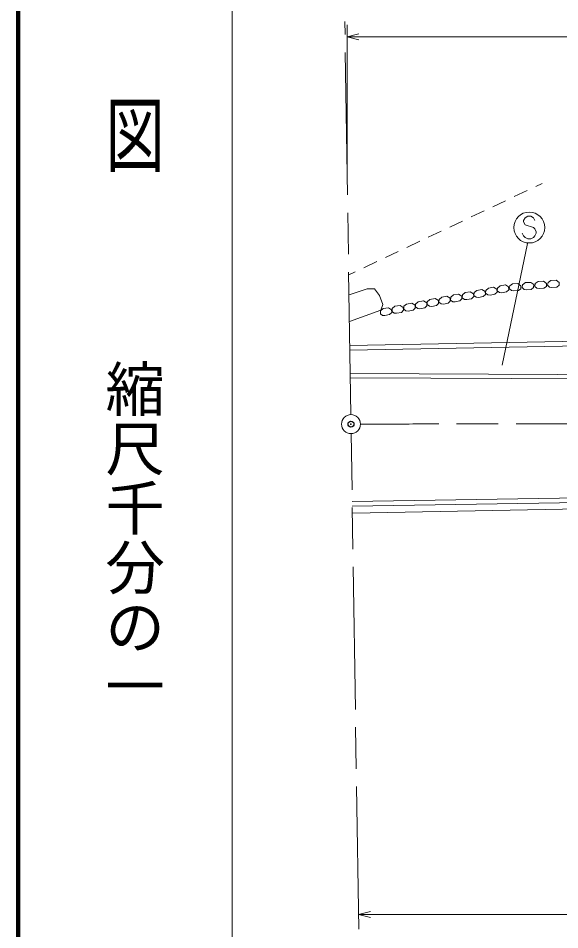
# Model space of a CAD drawing. Units: millimetres, scale not verified. Extents: x 40000 to 680000, y 20000 to 380000.
# Drawn here: x 40000 to 85598, y 242968 to 319714 of the extents above; entities that cross this region are included whole.
import ezdxf
from ezdxf.enums import TextEntityAlignment as Align

# ---------------------------------------------------------------- set-up
doc = ezdxf.new("R2010")
doc.units = ezdxf.units.MM
doc.header["$LTSCALE"] = 1000
doc.header["$PDMODE"] = 32
doc.header["$PDSIZE"] = 500
doc.linetypes.add('CHAIN', pattern=[18.5, 12, -1.5, 3.5, -1.5])
for name, color, linetype, lineweight in [('M-BGD', 7, 'Continuous', 13), ('M-BMK', 2, 'CHAIN', 13), ('M-BMK-SRVR', 3, 'Continuous', 13), ('M-STR-HTXT', 7, 'Continuous', 13), ('M-STR-STRC', 7, 'Continuous', 13), ('M-STR-STRD', 7, 'Continuous', 13), ('M-TTL', 2, 'Continuous', 140), ('M-TTL-BAND', 7, 'Continuous', 13)]:
    doc.layers.add(name, color=color, linetype=linetype, lineweight=lineweight)
doc.layers.add('M-OTRS', color=6, linetype='Continuous')
doc.styles.add('@ＭＳ ゴシック', font='')
doc.styles.get('@ＭＳ ゴシック').set_extended_font_data('@MS Gothic')

msp = doc.modelspace()

# ---------------------------------------------------------------- linework, layer by layer
at = {"layer": 'M-BGD'}
for p, q in [((84122, 305807), (83569, 305546)), ((82845, 305204), (81760, 304692)), ((81037, 304350), (79952, 303837)), ((79229, 303495), (78144, 302983)), ((77420, 302641), (76335, 302128)), ((75612, 301786), (74527, 301274)), ((73804, 300932), (72719, 300419)), ((71996, 300077), (70911, 299564)), ((70187, 299223), (69102, 298710)), ((68379, 298368), (67826, 298107)), ((80031, 297067), (79590, 296995)), ((80297, 296899), (80031, 297067)), ((80574, 297187), (80351, 296992)), ((81015, 297259), (80574, 297187)), ((81281, 297091), (81015, 297259)), ((81301, 296847), (81281, 297091)), ((81390, 297183), (81345, 296947)), ((81631, 297353), (81390, 297183)), ((82078, 297380), (81631, 297353)), ((82326, 297186), (82078, 297380)), ((82320, 296942), (82326, 297186)), ((82465, 297280), (82420, 297044)), ((82420, 297044), (82596, 296885)), ((82707, 297450), (82465, 297280)), ((83153, 297477), (82707, 297450)), ((83401, 297283), (83153, 297477)), ((83192, 296885), (83396, 297039)), ((83396, 297039), (83401, 297283)), ((83540, 297377), (83495, 297141)), ((83495, 297141), (83672, 296982)), ((83782, 297547), (83540, 297377)), ((84228, 297574), (83782, 297547)), ((84476, 297380), (84228, 297574)), ((84268, 296982), (84471, 297136)), ((84471, 297136), (84476, 297380)), ((84615, 297474), (84570, 297238)), ((84570, 297238), (84747, 297079)), ((84857, 297644), (84615, 297474)), ((84747, 297079), (84938, 297042)), ((85303, 297671), (84857, 297644)), ((84938, 297042), (85343, 297079)), ((85551, 297477), (85303, 297671)), ((85343, 297079), (85546, 297233)), ((85546, 297233), (85551, 297477)), ((76095, 296300), (75654, 296228)), ((76361, 296132), (76095, 296300)), ((76638, 296420), (76414, 296225)), ((77079, 296492), (76638, 296420)), ((77345, 296324), (77079, 296492)), ((77365, 296081), (77345, 296324)), ((77398, 296417), (77378, 296178)), ((77622, 296612), (77398, 296417)), ((78063, 296684), (77622, 296612)), ((78329, 296516), (78063, 296684)), ((78163, 296098), (78349, 296272)), ((78349, 296272), (78329, 296516)), ((78383, 296609), (78362, 296370)), ((78362, 296370), (78554, 296229)), ((78606, 296803), (78383, 296609)), ((79047, 296875), (78606, 296803)), ((78748, 296213), (79147, 296290)), ((79313, 296707), (79047, 296875)), ((79147, 296290), (79333, 296464)), ((79333, 296464), (79313, 296707)), ((79367, 296800), (79346, 296562)), ((79346, 296562), (79538, 296421)), ((79590, 296995), (79367, 296800)), ((79538, 296421), (79732, 296404)), ((79732, 296404), (80131, 296482)), ((80131, 296482), (80317, 296656)), ((80317, 296656), (80297, 296899)), ((80351, 296992), (80330, 296753)), ((80330, 296753), (80522, 296613)), ((80522, 296613), (80716, 296596)), ((80716, 296596), (81115, 296673)), ((81115, 296673), (81301, 296847)), ((81345, 296947), (81521, 296788)), ((81521, 296788), (81713, 296751)), ((81713, 296751), (82117, 296788)), ((82117, 296788), (82320, 296942)), ((82596, 296885), (82788, 296848)), ((82788, 296848), (83192, 296885)), ((83672, 296982), (83863, 296945)), ((83863, 296945), (84268, 296982)), ((72159, 295534), (71717, 295462)), ((72425, 295366), (72159, 295534)), ((72701, 295653), (72478, 295459)), ((73143, 295725), (72701, 295653)), ((73409, 295557), (73143, 295725)), ((73429, 295314), (73409, 295557)), ((73462, 295651), (73442, 295412)), ((73685, 295845), (73462, 295651)), ((74127, 295917), (73685, 295845)), ((74393, 295749), (74127, 295917)), ((74227, 295332), (74413, 295506)), ((74413, 295506), (74393, 295749)), ((74446, 295842), (74426, 295603)), ((74426, 295603), (74618, 295463)), ((74670, 296037), (74446, 295842)), ((75111, 296109), (74670, 296037)), ((74812, 295446), (75211, 295523)), ((75377, 295941), (75111, 296109)), ((75211, 295523), (75397, 295697)), ((75397, 295697), (75377, 295941)), ((75430, 296034), (75410, 295795)), ((75410, 295795), (75602, 295654)), ((75654, 296228), (75430, 296034)), ((75602, 295654), (75796, 295638)), ((75796, 295638), (76195, 295715)), ((76195, 295715), (76381, 295889)), ((76381, 295889), (76361, 296132)), ((76414, 296225), (76394, 295987)), ((76394, 295987), (76586, 295846)), ((76586, 295846), (76780, 295829)), ((76780, 295829), (77179, 295907)), ((77179, 295907), (77365, 296081)), ((77378, 296178), (77570, 296038)), ((77570, 296038), (77764, 296021)), ((77764, 296021), (78163, 296098)), ((78554, 296229), (78748, 296213)), ((70510, 295076), (70490, 294837)), ((70490, 294837), (70682, 294696)), ((70733, 295270), (70510, 295076)), ((71175, 295342), (70733, 295270)), ((70876, 294679), (71274, 294757)), ((71441, 295174), (71175, 295342)), ((71274, 294757), (71461, 294931)), ((71461, 294931), (71441, 295174)), ((71494, 295267), (71474, 295028)), ((71474, 295028), (71666, 294888)), ((71717, 295462), (71494, 295267)), ((71666, 294888), (71860, 294871)), ((71860, 294871), (72259, 294948)), ((72259, 294948), (72445, 295123)), ((72445, 295123), (72425, 295366)), ((72478, 295459), (72458, 295220)), ((72458, 295220), (72650, 295079)), ((72650, 295079), (72844, 295063)), ((72844, 295063), (73243, 295140)), ((73243, 295140), (73429, 295314)), ((73442, 295412), (73634, 295271)), ((73634, 295271), (73828, 295254)), ((73828, 295254), (74227, 295332)), ((74618, 295463), (74812, 295446)), ((70682, 294696), (70876, 294679)), ((94388, 292670), (67916, 292169)), ((94396, 292270), (67924, 291769)), ((96785, 279487), (68119, 279029)), ((96791, 279087), (68126, 278629)), ((68135, 278043), (96802, 278599))]:
    msp.add_line(p, q, dxfattribs=at)
msp.add_lwpolyline([(67852, 296420), (69388, 296925), (69986, 296925), (70411, 296374), (70694, 295603), (70521, 295147), (67887, 294171)], dxfattribs=at)
at = {"layer": 'M-BMK'}
for p, q in [((68007, 286338), (67498, 319435)), ((68673, 243022), (68032, 284738))]:
    msp.add_line(p, q, dxfattribs=at)
msp.add_arc((79814, -3834250), 4119806, 89.03204, 90.15291, dxfattribs=at)
at = {"layer": 'M-BMK-SRVR'}
msp.add_circle((68019, 285538), 800, dxfattribs=at)
at = {"layer": 'M-OTRS'}
msp.add_point((68019, 285538), dxfattribs=at)
at = {"layer": 'M-STR-HTXT'}
for p, q in [((67692, 307002), (67692, 319145)), ((67692, 318145), (68692, 318395)), ((67692, 318145), (95259, 318145)), ((67692, 318145), (68692, 317895)), ((68654, 244262), (69654, 244512)), ((68654, 244262), (96456, 244262)), ((68654, 244262), (69654, 244012))]:
    msp.add_line(p, q, dxfattribs=at)
at = {"layer": 'M-STR-STRC'}
for p, q in [((82677, 302917), (82558, 302681)), ((82558, 302681), (82558, 302562)), ((82558, 302562), (82677, 302326)), ((82913, 303035), (82677, 302917)), ((83149, 303035), (82913, 303035)), ((83386, 302917), (83149, 303035)), ((83504, 302681), (83386, 302917)), ((82558, 301381), (82440, 301617)), ((82677, 302326), (83386, 302090)), ((83386, 302090), (83504, 301971)), ((83504, 301971), (83622, 301735)), ((83622, 301617), (83504, 301381)), ((83622, 301735), (83622, 301617)), ((82677, 301262), (82558, 301381)), ((82913, 301144), (82677, 301262)), ((83149, 301144), (82913, 301144)), ((83386, 301262), (83149, 301144)), ((83504, 301381), (83386, 301262)), ((80746, 290503), (82870, 300752))]:
    msp.add_line(p, q, dxfattribs=at)
msp.add_circle((83031, 302090), 1300, dxfattribs=at)
at = {"layer": 'M-STR-STRD'}
for points in [[(127337, 288904), (108695, 289259), (67959, 289446)], [(127343, 289254), (108699, 289609), (67961, 289796)]]:
    msp.add_lwpolyline(points, dxfattribs=at)
at = {"layer": 'M-TTL'}
msp.add_line((40000, 380000), (40000, 20000), dxfattribs=at)
at = {"layer": 'M-TTL-BAND'}
msp.add_line((58000, 370000), (58000, 20000), dxfattribs=at)

# ---------------------------------------------------------------- texts
at = {"layer": 'M-TTL-BAND', "style": '@ＭＳ ゴシック', "width": 1.4}
msp.add_text('平  面  図', height=3666, rotation=270, dxfattribs=at).set_placement((49777, 306475), align=Align.MIDDLE_RIGHT)
at = {"layer": 'M-TTL-BAND', "style": '@ＭＳ ゴシック'}
msp.add_text('縮尺千分の一', height=3666, rotation=270, dxfattribs=at).set_placement((49777, 261030), align=Align.MIDDLE_RIGHT)

doc.saveas('drawing.dxf')
